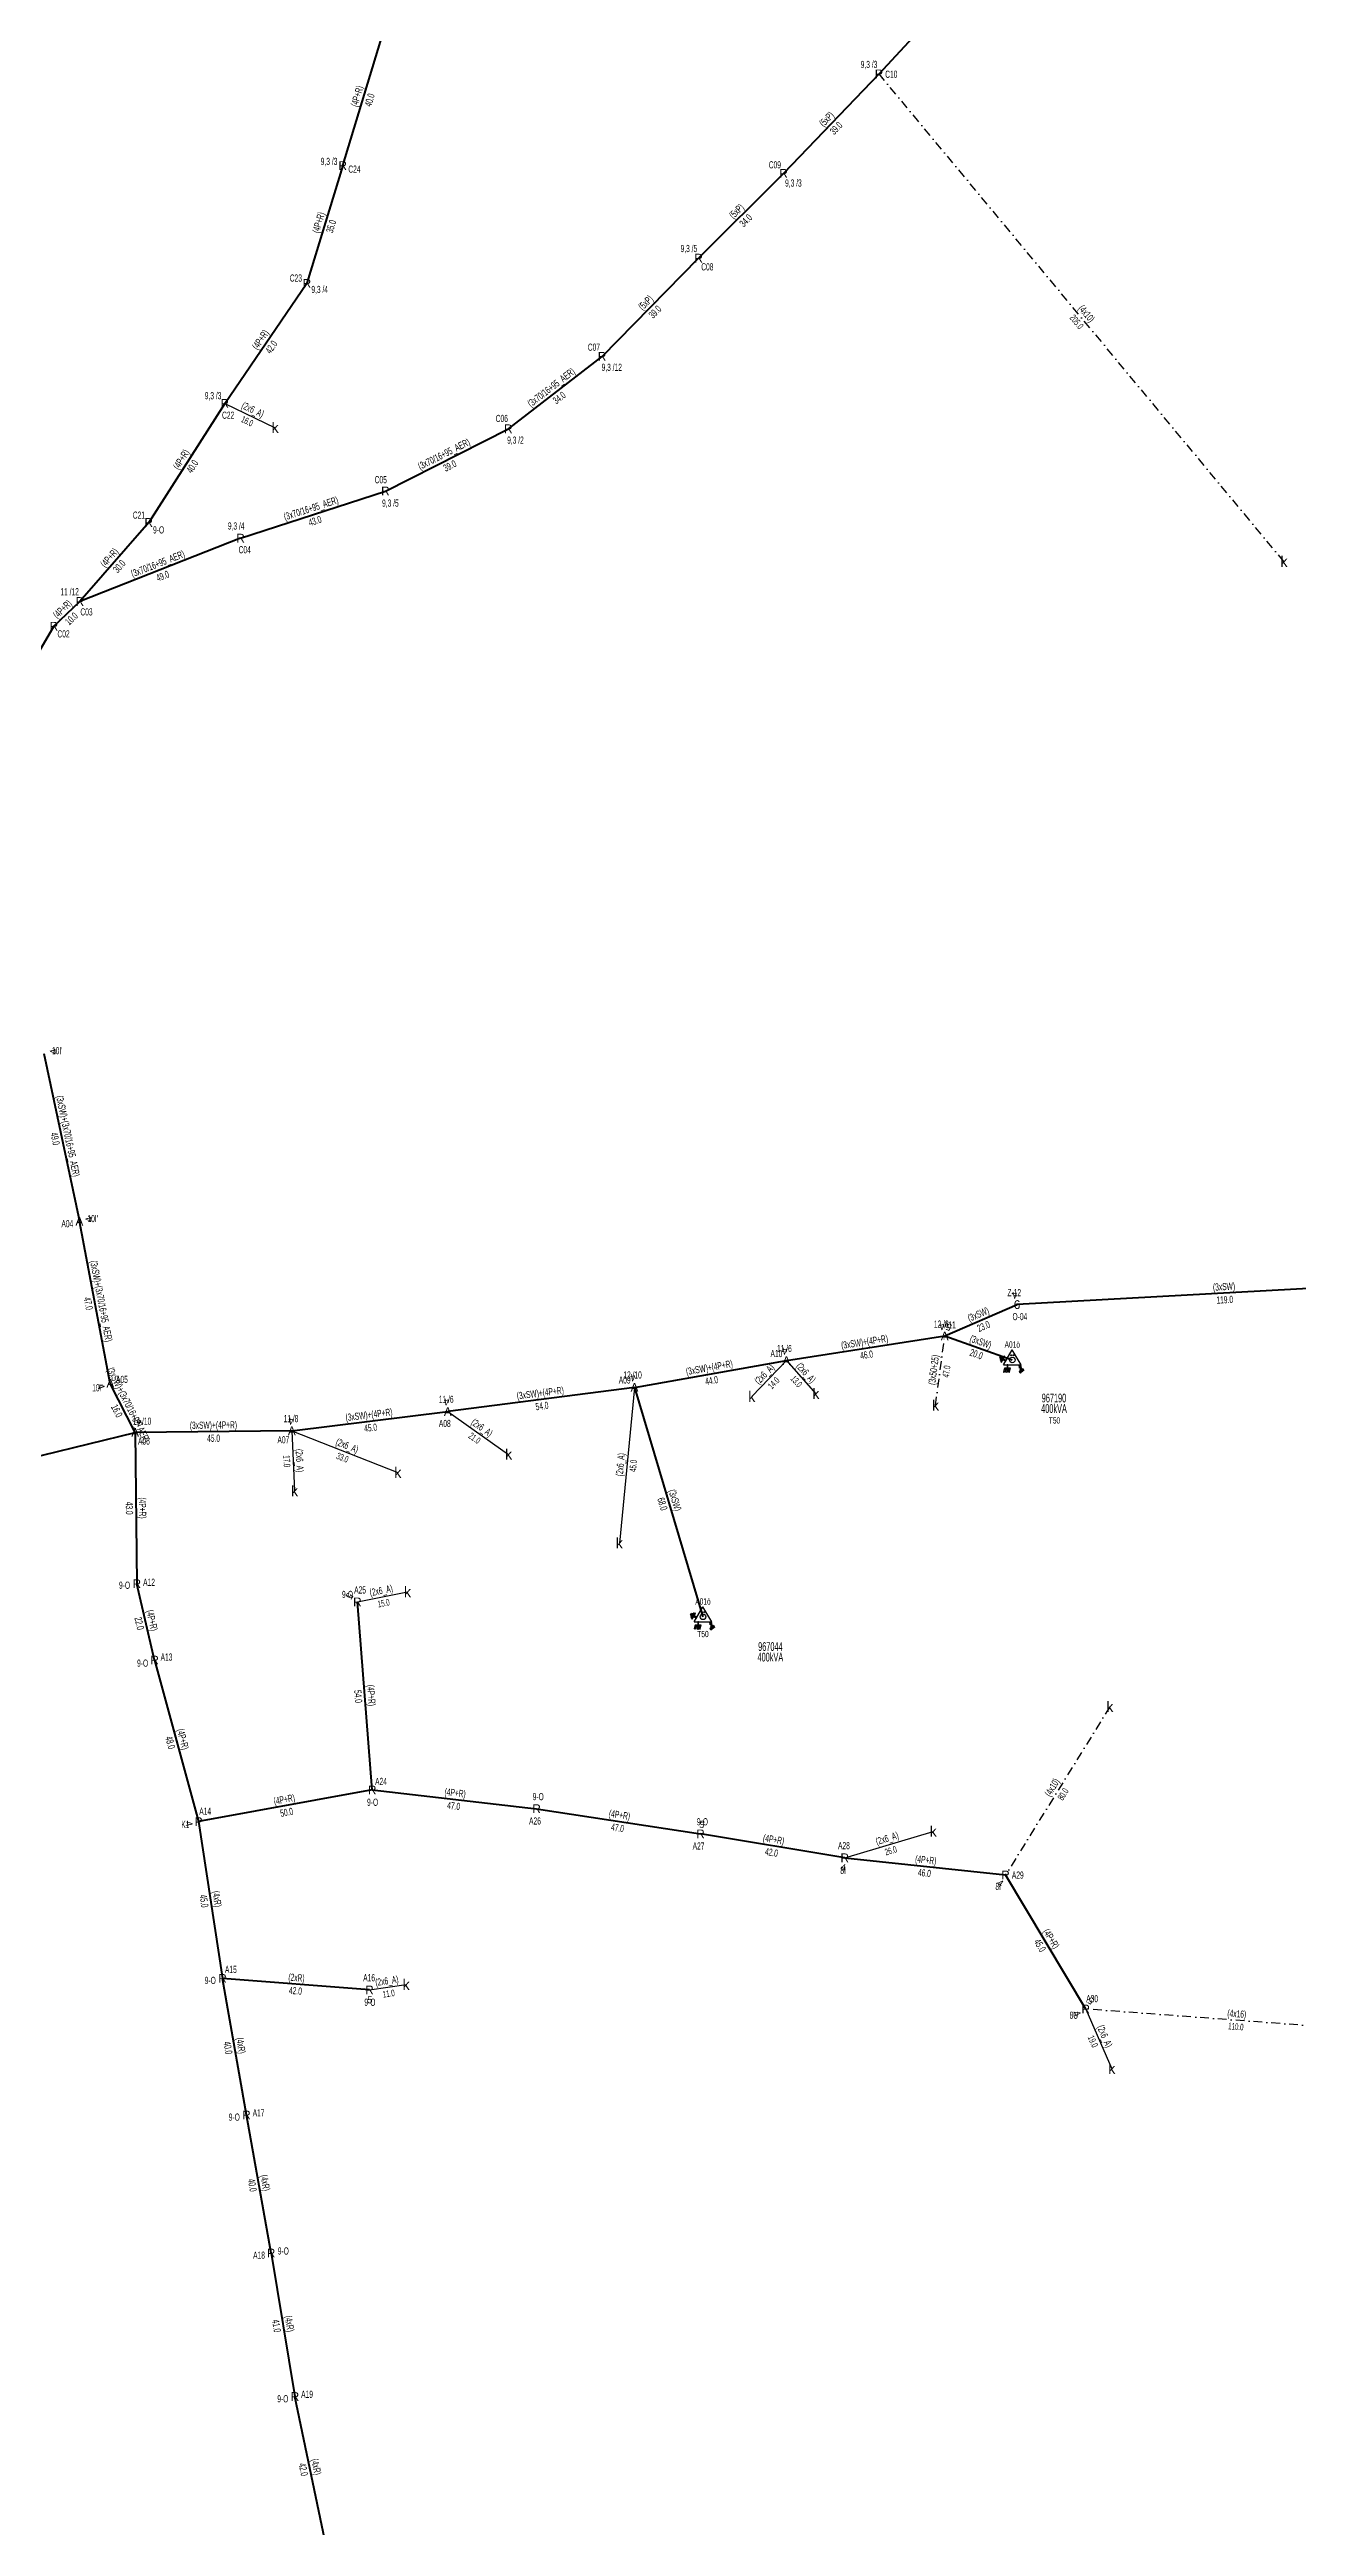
# Model space of a CAD drawing. Header units: millimetres. Extents: x 547575 to 550077, y 4149016 to 4153735.
# Drawn here: x 549130 to 549486, y 4151934 to 4152641 of the extents above; entities that cross this region are included whole.
import ezdxf
from ezdxf.enums import TextEntityAlignment as Align

# ---------------------------------------------------------------- set-up
doc = ezdxf.new("R2010")
doc.units = ezdxf.units.MM
doc.linetypes.add('DASHDOT', pattern=[5, 2.5, -1.25, 0, -1.25])
for name, color, linetype, lineweight in [('DIREK_AG_MEVCUT', 120, 'Continuous', 25), ('DIREK_ENH_MEVCUT', 6, 'Continuous', 25), ('DIREK_OG_MEVCUT', 16, 'Continuous', 25), ('HAT_ABONE_HAVAI_MEVCUT', 56, 'Continuous', 30), ('HAT_ABONE_YERALTI_MEVCUT', 56, 'DASHDOT', 30), ('HAT_AG_HAVAI_MEVCUT', 126, 'Continuous', 50), ('HAT_OG_HAVAI_MEVCUT', 48, 'Continuous', 70), ('KOFRE_ABONE_MEVCUT', 6, 'Continuous', 25), ('TRAFO_MEVCUT', 5, 'Continuous', 30), ('TRAFO_TADILAT_BYSK', 5, 'Continuous', 30)]:
    doc.layers.add(name, color=color, linetype=linetype, lineweight=lineweight)
doc.styles.add('Direk', font='B_CAD')
doc.styles.get("Standard").update_dxf_attribs({"font": 'Arial'})

# ---------------------------------------------------------------- blocks, each defined once
blk = doc.blocks.new('MEV_DIREK_OZEL')
h = blk.add_hatch(color=32)
h.paths.add_polyline_path([(-2.12, 1), (-2.34, 1.12), (-3.29, -0.52), (-3.08, -0.65), (-2.65, 0.09), (-1.88, -0.36), (-1.78, -0.19), (-2.55, 0.26)])
h.paths.add_polyline_path([(-3.44, -0.15), (-3.31, -0.22), (-2.59, 1.01), (-2.72, 1.09)])
h.paths.add_polyline_path([(-3.52, 0.32), (-3.39, 0.24), (-3.03, 0.85), (-3.16, 0.92)])
h.paths.add_polyline_path([(-3.56, 0.84), (-3.64, 0.71), (-3.51, 0.63), (-3.43, 0.76)])
h.paths.add_polyline_path([(-1.49, -2.34), (-2.24, -2.34), (-2.5, -3.47), (-2.4, -3.47), (-2.19, -2.54), (-1.89, -2.54), (-2.1, -3.47), (-2, -3.47), (-1.79, -2.54), (-1.49, -2.54), (-1.7, -3.48), (-1.6, -3.48), (-1.39, -2.54), (-1.09, -2.54), (-1.3, -3.48), (-1.2, -3.48), (-0.99, -2.54), (-0.69, -2.55), (-0.9, -3.48), (-0.8, -3.48), (-0.54, -2.35), (-1.29, -2.34), (-1.29, -1.44), (-1.49, -1.44)])
at = {"layer": 'TRAFO_MEVCUT'}
for points in [[(2.4, -1.57), (2.17, -1.92), (2.12, -1.44), (1.99, -1.44), (2.06, -2.32), (2.29, -1.96), (2.35, -2.67), (2.14, -2.67), (2.44, -2.87), (2.45, -2.86), (2.69, -2.49), (2.49, -2.63)], [(2.4, -1.57), (2.17, -1.92), (2.12, -1.44), (1.99, -1.44), (2.06, -2.32), (2.29, -1.96), (2.35, -2.67), (2.14, -2.67), (2.44, -2.87), (2.02, -3.19), (2.24, -3.79), (2.3, -3.74), (2.13, -3.26), (2.3, -3.13), (2.48, -3.6), (2.54, -3.56), (2.36, -3.08), (2.54, -2.94), (2.72, -3.42), (2.78, -3.38), (2.6, -2.9), (2.78, -2.76), (2.95, -3.24), (3.01, -3.2), (2.84, -2.72), (3.01, -2.58), (3.19, -3.06), (3.25, -3.01), (3.03, -2.42), (2.45, -2.86), (2.69, -2.49), (2.49, -2.63)], [(3.01, -2.58), (3.19, -3.06), (3.25, -3.01), (3.03, -2.42), (2.45, -2.86), (2.69, -2.49), (2.49, -2.63), (2.4, -1.57), (2.17, -1.92), (2.12, -1.44), (1.99, -1.44), (2.06, -2.32), (2.29, -1.96), (2.35, -2.67), (2.14, -2.67), (2.44, -2.87), (2.02, -3.19), (2.24, -3.79), (2.3, -3.74), (2.13, -3.26), (2.3, -3.13), (2.48, -3.6), (2.54, -3.56), (2.36, -3.08), (2.54, -2.94), (2.72, -3.42), (2.78, -3.38), (2.6, -2.9), (2.78, -2.76), (2.95, -3.24), (3.01, -3.2), (2.84, -2.72)]]:
    blk.add_hatch(color=32, dxfattribs=at).paths.add_polyline_path(points)
at = {"layer": 'TRAFO_MEVCUT', "linetype": 'Continuous'}
for p, q in [((-2.5, -1.44), (0, 2.89)), ((2.5, -1.44), (0, 2.89)), ((-2.5, -1.44), (2.5, -1.44))]:
    blk.add_line(p, q, dxfattribs=at)
at = {"layer": 'TRAFO_MEVCUT', "color": 32, "flags": 128}
blk.add_lwpolyline([(1.99, -1.44), (2.12, -1.44), (2.17, -1.92), (2.4, -1.57), (2.49, -2.63), (2.69, -2.49), (2.45, -2.86), (3.03, -2.42), (3.25, -3.01), (3.19, -3.06), (3.01, -2.58), (2.84, -2.72), (3.01, -3.2), (2.95, -3.24), (2.78, -2.76), (2.6, -2.9), (2.78, -3.38), (2.72, -3.42), (2.54, -2.94), (2.36, -3.08), (2.54, -3.56), (2.48, -3.6), (2.3, -3.13), (2.13, -3.26), (2.3, -3.74), (2.24, -3.79), (2.02, -3.19), (2.44, -2.87), (2.14, -2.67), (2.35, -2.67), (2.29, -1.96), (2.06, -2.32), (1.99, -1.44)], dxfattribs=at)
at = {"layer": 'TRAFO_MEVCUT', "linetype": 'Continuous'}
for centre, radius in [((0, 0), 0.804), ((-0.34, 1.34), 0.12), ((0.34, 1.34), 0.12)]:
    blk.add_circle(centre, radius, dxfattribs=at)
at = {"layer": 'TRAFO_TADILAT_BYSK', "color": 32, "flags": 128}
for points in [[(-3.51, 0.63), (-3.43, 0.76), (-3.56, 0.84), (-3.64, 0.71), (-3.51, 0.63)], [(-3.39, 0.24), (-3.03, 0.85), (-3.16, 0.92), (-3.52, 0.32), (-3.39, 0.24)], [(-3.31, -0.22), (-2.59, 1.01), (-2.72, 1.09), (-3.44, -0.15), (-3.31, -0.22)], [(-1.78, -0.19), (-2.55, 0.26), (-2.12, 1), (-2.34, 1.12), (-3.29, -0.52), (-3.08, -0.65), (-2.65, 0.09), (-1.88, -0.36), (-1.78, -0.19)], [(-1.29, -1.44), (-1.49, -1.44), (-1.49, -2.34), (-2.24, -2.34), (-2.5, -3.47), (-2.4, -3.47), (-2.19, -2.54), (-1.89, -2.54), (-2.1, -3.47), (-2, -3.47), (-1.79, -2.54), (-1.49, -2.54), (-1.7, -3.48), (-1.6, -3.48), (-1.39, -2.54), (-1.09, -2.54), (-1.3, -3.48), (-1.2, -3.48), (-0.99, -2.54), (-0.69, -2.55), (-0.9, -3.48), (-0.8, -3.48), (-0.54, -2.35), (-1.29, -2.34), (-1.29, -1.44)]]:
    blk.add_lwpolyline(points, dxfattribs=at)

msp = doc.modelspace()

# ---------------------------------------------------------------- linework, layer by layer
at = {"layer": 'HAT_ABONE_HAVAI_MEVCUT'}
for p, q in [((549179.835, 4152540.328), (549194.216, 4152533.397)), ((549340.154, 4152267.116), (549330.268, 4152256.841)), ((549340.154, 4152267.116), (549348.571, 4152257.677)), ((549296.785, 4152259.493), (549292.46, 4152215.016)), ((549243.484, 4152252.581), (549260.865, 4152240.373)), ((549198.96, 4152247.078), (549199.756, 4152229.913)), ((549198.96, 4152247.078), (549229.226, 4152235.165)), ((549217.678, 4152198.255), (549231.984, 4152201.106)), ((549356.794, 4152125.203), (549382.046, 4152132.768)), ((549221.148, 4152087.499), (549231.594, 4152089.017)), ((549425.58, 4152082.042), (549433.043, 4152065.027))]:
    msp.add_line(p, q, dxfattribs=at)
at = {"layer": 'HAT_ABONE_YERALTI_MEVCUT', "flags": 128}
for points in [[(549482.176, 4152495.167), (549366.595, 4152634.367)], [(549382.713, 4152254.35), (549385.335, 4152274.156)], [(549432.478, 4152168.319), (549402.701, 4152120.318)], [(549511.577, 4152075.648), (549425.58, 4152082.042)]]:
    msp.add_lwpolyline(points, dxfattribs=at)
at = {"layer": 'HAT_AG_HAVAI_MEVCUT'}
for p, q in [((549366.595, 4152634.367), (549396.393, 4152666.552)), ((549213.499, 4152608.211), (549225.265, 4152646.719)), ((549366.595, 4152634.367), (549339.347, 4152605.973)), ((549213.499, 4152608.211), (549203.286, 4152574.595)), ((549339.347, 4152605.973), (549315.1, 4152581.768)), ((549287.529, 4152553.754), (549315.1, 4152581.768)), ((549179.835, 4152540.328), (549203.286, 4152574.595)), ((549260.777, 4152533.072), (549287.529, 4152553.754)), ((549179.835, 4152540.328), (549158.121, 4152506.342)), ((549225.693, 4152515.322), (549260.777, 4152533.072)), ((549184.341, 4152501.86), (549225.693, 4152515.322)), ((549158.121, 4152506.342), (549138.473, 4152483.773)), ((549184.341, 4152501.86), (549138.473, 4152483.773)), ((549131.066, 4152476.721), (549138.473, 4152483.773)), ((549131.066, 4152476.721), (549109.79, 4152440.431)), ((549154.257, 4152246.621), (549154.737, 4152203.443)), ((549159.812, 4152181.65), (549154.737, 4152203.443)), ((549221.92, 4152144.583), (549217.678, 4152198.255)), ((549159.812, 4152181.65), (549172.372, 4152135.546)), ((549221.92, 4152144.583), (549172.372, 4152135.546)), ((549221.92, 4152144.583), (549268.846, 4152139.215)), ((549268.846, 4152139.215), (549315.627, 4152132.043)), ((549172.372, 4152135.546), (549179.188, 4152090.797)), ((549356.794, 4152125.203), (549315.627, 4152132.043)), ((549356.794, 4152125.203), (549402.701, 4152120.318)), ((549425.58, 4152082.042), (549402.701, 4152120.318)), ((549221.148, 4152087.499), (549179.188, 4152090.797)), ((549186.037, 4152051.827), (549179.188, 4152090.797)), ((549193.063, 4152012.396), (549186.037, 4152051.827)), ((549193.063, 4152012.396), (549199.874, 4151971.462)), ((549208.374, 4151930.565), (549199.874, 4151971.462))]:
    msp.add_line(p, q, dxfattribs=at)
at = {"layer": 'HAT_OG_HAVAI_MEVCUT'}
for p, q in [((549128.207, 4152354.783), (549138.326, 4152306.898)), ((549147.157, 4152260.635), (549138.326, 4152306.898)), ((549524.339892, 4152289.650273), (549405.992152, 4152283.106206)), ((549385.335, 4152274.156), (549405.992152, 4152283.106206)), ((549340.154, 4152267.116), (549385.335, 4152274.156)), ((549385.335, 4152274.156), (549404.635, 4152267.315)), ((549296.785, 4152259.493), (549340.154, 4152267.116)), ((549154.257, 4152246.621), (549147.157, 4152260.635)), ((549296.785, 4152259.493), (549243.484, 4152252.581)), ((549296.785, 4152259.493), (549316.341, 4152193.992)), ((549198.96, 4152247.078), (549243.484, 4152252.581)), ((549091.552, 4152231.22), (549154.257, 4152246.621)), ((549198.96, 4152247.078), (549154.257, 4152246.621))]:
    msp.add_line(p, q, dxfattribs=at)

# ---------------------------------------------------------------- block references
at = {"layer": 'TRAFO_MEVCUT', "linetype": 'ByBlock'}
for p in [(549404.635, 4152267.315), (549316.341, 4152193.992)]:
    msp.add_blockref('MEV_DIREK_OZEL', p, dxfattribs=at)

# ---------------------------------------------------------------- texts
at = {"layer": 'DIREK_AG_MEVCUT', "linetype": 'ByBlock', "width": 0.53}
for s, p in [('9,3 /3', (549363.73073, 4152637.066845)), ('C10', (549370.093727, 4152634.272603)), ('9,3 /3', (549209.602509, 4152609.398183)), ('C24', (549216.847049, 4152607.190916)), ('C09', (549336.847837, 4152608.423344)), ('9,3 /3', (549342.151751, 4152603.223037)), ('9,3 /5', (549312.312498, 4152584.535773)), ('C23', (549200.130718, 4152576.109661)), ('C08', (549317.583647, 4152579.301931)), ('9,3 /4', (549206.926597, 4152572.847369)), ('C07', (549285.206074, 4152556.372018)), ('9,3 /12', (549290.29943, 4152550.631629)), ('9,3 /3', (549176.498787, 4152542.534564)), ('C22', (549180.790716, 4152536.961012)), ('C06', (549258.908218, 4152536.031333)), ('9,3 /2', (549262.815081, 4152529.844572)), ('C05', (549224.357316, 4152518.557112)), ('9,3 /5', (549227.116565, 4152511.874035)), ('C21', (549155.31875, 4152508.438997)), ('9-O', (549160.945008, 4152504.228721)), ('9,3 /4', (549183.0884, 4152505.343698)), ('C04', (549185.525236, 4152498.566433)), ('11 /12', (549135.549893, 4152486.568748)), ('C03', (549140.35649, 4152480.823006)), ('C02', (549133.809144, 4152474.547256)), ('9-O', (549151.228695, 4152203.020128)), ('A12', (549158.211849, 4152203.861839)), ('9-O', (549214.865057, 4152200.382811)), ('A25', (549218.460403, 4152201.666429)), ('9-O', (549156.386646, 4152180.784901)), ('A13', (549163.205447, 4152182.50704)), ('A24', (549224.437835, 4152147.014154)), ('9-O', (549269.310766, 4152142.688546)), ('A14', (549174.237697, 4152138.507279)), ('9-O', (549222.036405, 4152141.083807)), ('A26', (549268.381831, 4152135.745916)), ('9-O', (549316.179884, 4152135.504477)), ('K1', (549168.587156, 4152134.74497)), ('A27', (549315.07496, 4152128.58681)), ('A28', (549356.572907, 4152128.69601)), ('8I', (549356.309055, 4152121.641483)), ('8I', (549400.612065, 4152117.05198)), ('A29', (549406.200881, 4152120.289146)), ('A15', (549181.571275, 4152093.360201)), ('9-O', (549175.701092, 4152090.225107)), ('A16', (549221.032746, 4152090.997102)), ('9-O', (549221.263291, 4152083.999781)), ('8U', (549422.188476, 4152080.293332)), ('A30', (549427.418731, 4152085.020098)), ('9-O', (549182.557639, 4152051.211267)), ('A17', (549189.483449, 4152052.436909)), ('A18', (549189.613813, 4152011.801769)), ('9-O', (549196.545151, 4152012.99591)), ('9-O', (549196.400864, 4151970.812395)), ('A19', (549203.314341, 4151972.105471))]:
    msp.add_text(s, height=2.05, dxfattribs=at).set_placement(p, align=Align.MIDDLE_CENTER)
at = {"layer": 'DIREK_AG_MEVCUT', "linetype": 'ByBlock', "style": 'Direk'}
for s, p in [('R', (549366.595, 4152634.367)), ('R', (549213.499, 4152608.211)), ('R', (549339.347, 4152605.973)), ('R', (549315.1, 4152581.768)), ('R', (549203.286, 4152574.595)), ('R', (549287.529, 4152553.754)), ('R', (549179.835, 4152540.328)), ('R', (549260.777, 4152533.072)), ('R', (549225.693, 4152515.322)), ('R', (549158.121, 4152506.342)), ('R', (549184.341, 4152501.86)), ('R', (549138.473, 4152483.773)), ('R', (549131.066, 4152476.721)), ('R', (549154.737, 4152203.443)), ('R', (549217.678, 4152198.255)), ('R', (549159.812, 4152181.65)), ('R', (549221.92, 4152144.583)), ('P', (549172.372, 4152135.546)), ('R', (549268.846, 4152139.215)), ('R', (549315.627, 4152132.043)), ('R', (549356.794, 4152125.203)), ('R', (549402.701, 4152120.318)), ('R', (549179.188, 4152090.797)), ('R', (549221.148, 4152087.499)), ('R', (549425.58, 4152082.042)), ('R', (549186.037, 4152051.827)), ('R', (549193.063, 4152012.396)), ('R', (549199.874, 4151971.462))]:
    msp.add_text(s, height=2.5, dxfattribs=at).set_placement(p, align=Align.MIDDLE_CENTER)
at = {"layer": 'DIREK_AG_MEVCUT', "color": 32, "style": 'Direk'}
for s, rotation, p in [('5', 232.89483, (549215.444917, 4152199.944184)), ('4', 281.949823, (549169.632678, 4152134.966246)), ('4', 352.246156, (549356.416231, 4152122.428601)), ('4', 327.397156, (549401.192325, 4152117.959208)), ('5', 361.887071, (549221.240203, 4152084.700519)), ('4', 297.275612, (549423.091325, 4152080.75884)), ('5', 148.308072, (549427.050985, 4152084.424478))]:
    msp.add_text(s, height=2, rotation=rotation, dxfattribs=at).set_placement(p, align=Align.MIDDLE_CENTER)
at = {"layer": 'DIREK_AG_MEVCUT', "color": 32, "linetype": 'ByBlock', "style": 'Direk'}
msp.add_text('5', height=2, rotation=170.925093, dxfattribs=at).set_placement((549316.068632, 4152134.807952), align=Align.MIDDLE_CENTER)
at = {"layer": 'DIREK_ENH_MEVCUT', "width": 0.53}
for s, p in [('Z-12', (549405.181575, 4152286.53642)), ('O-04', (549406.797053, 4152279.700016))]:
    msp.add_text(s, height=2.05, dxfattribs=at).set_placement(p, align=Align.MIDDLE_CENTER)
at = {"layer": 'DIREK_ENH_MEVCUT', "color": 32, "style": 'Direk'}
msp.add_text('4', height=2, rotation=193.295395, dxfattribs=at).set_placement((549405.348232, 4152285.831159), align=Align.MIDDLE_CENTER)
at = {"layer": 'DIREK_ENH_MEVCUT', "style": 'Direk'}
msp.add_text('6', height=2.5, dxfattribs=at).set_placement((549405.992152, 4152283.106206), align=Align.MIDDLE_CENTER)
at = {"layer": 'DIREK_OG_MEVCUT', "color": 32, "linetype": 'ByBlock', "style": 'Direk'}
for rotation, p in [(101.979661, (549130.94602, 4152355.36418)), (101.369566, (549141.071053, 4152307.449983)), (189.412783, (549339.696071, 4152269.8783)), (196.141154, (549384.556587, 4152276.845623)), (288.837714, (549144.506977, 4152259.730912)), (188.678945, (549296.362487, 4152262.260938)), (148.72707, (549155.710523, 4152249.014172)), (183.815764, (549198.773664, 4152249.871793)), (187.217308, (549243.132228, 4152255.358815))]:
    msp.add_text('4', height=2, rotation=rotation, dxfattribs=at).set_placement(p, align=Align.MIDDLE_CENTER)
at = {"layer": 'DIREK_OG_MEVCUT', "linetype": 'ByBlock', "width": 0.53}
for s, p in [("10I'", (549132.012117, 4152355.590391)), ('A04', (549134.894684, 4152306.208022)), ("10I'", (549142.14034, 4152307.664998)), ('12 /8', (549384.354893, 4152277.542529)), ('A11', (549386.82614, 4152277.322465)), ('11 /6', (549339.579173, 4152270.583445)), ('12 /10', (549296.245226, 4152263.029128)), ('A10', (549337.297838, 4152269.138954)), ("10I'", (549143.487507, 4152259.383107)), ('A05', (549150.469529, 4152261.765111)), ('11 /6', (549243.042859, 4152256.064524)), ('A09', (549293.988531, 4152261.5977)), ('14 /10', (549156.211571, 4152249.839129)), ('11 /8', (549198.726674, 4152250.576333)), ('A08', (549242.636163, 4152249.185242)), ('A06', (549156.758138, 4152244.172672)), ('A07', (549196.5561, 4152244.534132))]:
    msp.add_text(s, height=2.05, dxfattribs=at).set_placement(p, align=Align.MIDDLE_CENTER)
at = {"layer": 'DIREK_OG_MEVCUT', "linetype": 'ByBlock', "style": 'Direk'}
for p in [(549138.326, 4152306.898), (549385.335, 4152274.156), (549340.154, 4152267.116), (549147.157, 4152260.635), (549296.785, 4152259.493), (549243.484, 4152252.581), (549154.257, 4152246.621), (549198.96, 4152247.078)]:
    msp.add_text('A', height=2.5, dxfattribs=at).set_placement(p, align=Align.MIDDLE_CENTER)
at = {"layer": 'DIREK_OG_MEVCUT', "color": 32, "style": 'Direk'}
msp.add_text('5', height=2, rotation=154.783492, dxfattribs=at).set_placement((549386.527912, 4152276.689172), align=Align.MIDDLE_CENTER)
at = {"layer": 'HAT_ABONE_HAVAI_MEVCUT', "lineweight": 30, "width": 0.53}
for rotation, p in [(334.268009, (549187.394538, 4152537.62821, 274597.108)), (406.105366, (549334.598476, 4152262.567834, 274665.134)), (311.724212, (549344.996903, 4152262.962214, 274674.2855)), (324.91671, (549252.663052, 4152247.17257, 274630.4325)), (338.514905, (549214.40432, 4152241.912436, 274614.613)), (272.6551, (549200.207088, 4152238.534875, 274599.878)), (444.445948, (549293.77649, 4152237.336767, 274646.23)), (11.270647, (549224.664873, 4152200.514108, 274615.992)), (16.677177, (549369.176068, 4152129.799746, 274691.023)), (8.268275, (549226.248763, 4152089.099165, 274615.797)), (293.68288, (549430.089915, 4152073.875923, 274716.5215))]:
    msp.add_text('(2x6_A)', height=2.05, rotation=rotation, dxfattribs=at).set_placement(p, align=Align.CENTER)
for s, rotation, p in [('16.0', 334.268009, (549186.656462, 4152536.09679, 274597.108)), ('14.0', 406.105366, (549335.823524, 4152261.389166, 274665.134)), ('13.0', 311.724212, (549343.728097, 4152261.830786, 274674.2855)), ('21.0', 324.91671, (549251.685948, 4152245.78143, 274630.4325)), ('17.0', 272.6551, (549198.508912, 4152238.456125, 274599.878)), ('33.0', 338.514905, (549213.78168, 4152240.330564, 274614.613)), ('45.0', 444.445948, (549295.46851, 4152237.172233, 274646.23)), ('15.0', 11.270647, (549224.997127, 4152198.846892, 274615.992)), ('26.0', 16.677177, (549369.663932, 4152128.171254, 274691.023)), ('11.0', 8.268275, (549226.493237, 4152087.416835, 274615.797)), ('19.0', 293.68288, (549428.533085, 4152073.193077, 274716.5215))]:
    msp.add_text(s, height=1.9, rotation=rotation, dxfattribs=at).set_placement(p, align=Align.TOP_CENTER)
at = {"layer": 'HAT_ABONE_YERALTI_MEVCUT', "lineweight": 30, "width": 0.53}
for s, rotation, p in [('(4x10)', 309.703639, (549425.039455, 4152565.309994)), ('(3x50+25)', 82.458799, (549383.181352, 4152264.364553)), ('(4x10)', 418.186966, (549416.867193, 4152144.766577)), ('(4x16)', 355.747801, (549468.641525, 4152079.69266))]:
    msp.add_text(s, height=2.05, rotation=rotation, dxfattribs=at).set_placement(p, align=Align.CENTER)
for s, rotation, p in [('205.0', 309.703639, (549423.731545, 4152564.224006)), ('47.0', 82.458799, (549384.866648, 4152264.141447)), ('80.0', 418.186966, (549418.311807, 4152143.870423)), ('110.0', 355.747801, (549468.515475, 4152077.99734))]:
    msp.add_text(s, height=1.9, rotation=rotation, dxfattribs=at).set_placement(p, align=Align.TOP_CENTER)
at = {"layer": 'HAT_AG_HAVAI_MEVCUT', "lineweight": 30, "width": 0.53}
for s, rotation, p in [('(4P+R)', 73.00963, (549218.569099, 4152627.713379, 274612.6325)), ('(5xP)', 406.179894, (549352.35771, 4152620.758537, 274669.6735)), ('(5xP)', 404.950334, (549326.62298, 4152594.472062, 274657.55)), ('(4P+R)', 433.100502, (549207.579206, 4152591.65009, 274601.643)), ('(5xP)', 45.456625, (549300.708688, 4152568.357232, 274657.55)), ('(4P+R)', 55.613781, (549190.859038, 4152557.941553, 274601.643)), ('(3x70/16+95_AER)', 37.707648, (549273.633112, 4152544.085471, 274643.7645)), ('(4P+R)', 417.425078, (549168.261715, 4152523.792642, 274579.0605)), ('(3x70/16+95_AER)', 26.836155, (549242.851275, 4152524.955456, 274630.3885)), ('(3x70/16+95_AER)', 18.032479, (549204.753877, 4152509.399249, 274612.8465)), ('(4P+R)', 408.957995, (549147.655906, 4152495.61562, 274569.2365)), ('(3x70/16+95_AER)', 381.520666, (549161.095189, 4152493.607243, 274569.2365)), ('(4P+R)', 43.593546, (549134.183393, 4152480.862612, 274569.2365)), ('(4P+R)', 270.636918, (549155.346947, 4152225.041449, 274577.3685)), ('(4P+R)', 283.109003, (549158.102349, 4152192.739284, 274577.3685)), ('(4P+R)', 274.519014, (549220.646358, 4152171.485971, 274608.839)), ('(4P+R)', 285.239134, (549166.912112, 4152158.821421, 274586.186)), ('(4P+R)', 353.474138, (549245.479604, 4152142.743493, 274634.423)), ('(4P+R)', 370.336491, (549196.993486, 4152140.900705, 274586.186)), ('(4P+R)', 351.283843, (549292.365309, 4152136.469184, 274657.8135)), ('(4P+R)', 350.566344, (549336.34982, 4152129.461505, 274657.8135)), ('(4P+R)', 353.925968, (549379.837441, 4152123.605728, 274701.3505)), ('(4xR)', 278.660513, (549176.620308, 4152113.299493, 274589.594)), ('(4P+R)', 300.868343, (549414.870096, 4152101.616107, 274701.3505)), ('(2xR)', 355.505868, (549200.234603, 4152089.995387, 274589.594)), ('(4xR)', 279.967967, (549183.449669, 4152071.459133, 274589.594)), ('(4xR)', 280.103196, (549190.386819, 4152032.260608, 274593.0185)), ('(4xR)', 279.446887, (549197.306972, 4151992.068513, 274599.937)), ('(4xR)', 281.741153, (549204.956215, 4151951.186467, 274599.937))]:
    msp.add_text(s, height=2.05, rotation=rotation, dxfattribs=at).set_placement(p, align=Align.CENTER)
for s, rotation, p in [('40.0', 73.00963, (549220.194901, 4152627.216621, 274612.6325)), ('39.0', 406.179894, (549353.58429, 4152619.581463, 274669.6735)), ('35.0', 433.100502, (549209.205794, 4152591.15591, 274601.643)), ('34.0', 404.950334, (549327.82402, 4152593.268938, 274657.55)), ('39.0', 45.456625, (549301.920312, 4152567.164768, 274657.55)), ('42.0', 55.613781, (549192.261962, 4152556.981447, 274601.643)), ('34.0', 37.707648, (549274.672888, 4152542.740529, 274643.7645)), ('40.0', 417.425078, (549169.694285, 4152522.877358, 274579.0605)), ('39.0', 26.836155, (549243.618725, 4152523.438544, 274630.3885)), ('43.0', 18.032479, (549205.280123, 4152507.782751, 274612.8465)), ('30.0', 408.957995, (549148.938094, 4152494.49938, 274569.2365)), ('49.0', 381.520666, (549161.718811, 4152492.025757, 274569.2365)), ('10.0', 43.593546, (549135.355607, 4152479.631388, 274569.2365)), ('43.0', 270.636918, (549153.647053, 4152225.022551, 274577.3685)), ('22.0', 283.109003, (549156.446651, 4152192.353716, 274577.3685)), ('54.0', 274.519014, (549218.951642, 4152171.352029, 274608.839)), ('48.0', 285.239134, (549165.271888, 4152158.374579, 274586.186)), ('50.0', 370.336491, (549197.298514, 4152139.228295, 274586.186)), ('47.0', 353.474138, (549245.286396, 4152141.054507, 274634.423)), ('47.0', 351.283843, (549292.107691, 4152134.788816, 274657.8135)), ('42.0', 350.566344, (549336.07118, 4152127.784495, 274657.8135)), ('46.0', 353.925968, (549379.657559, 4152121.915272, 274701.3505)), ('45.0', 278.660513, (549174.939692, 4152113.043507, 274589.594)), ('45.0', 300.868343, (549413.410904, 4152100.743893, 274701.3505)), ('42.0', 355.505868, (549200.101397, 4152088.300613, 274589.594)), ('40.0', 279.967967, (549181.775331, 4152071.164867, 274589.594)), ('40.0', 280.103196, (549188.713181, 4152031.962392, 274593.0185)), ('41.0', 279.446887, (549195.630028, 4151991.789487, 274599.937)), ('42.0', 281.741153, (549203.291785, 4151950.840533, 274599.937))]:
    msp.add_text(s, height=2.05, rotation=rotation, dxfattribs=at).set_placement(p, align=Align.TOP_CENTER)
at = {"layer": 'HAT_OG_HAVAI_MEVCUT', "lineweight": 30, "width": 0.53}
for s, rotation, p in [('(3xSW)+(3x70/16+95_AER)', 281.932129, (549134.098134, 4152331.01624, 274569.163)), ('(3xSW)+(3x70/16+95_AER)', 280.807003, (549143.576425, 4152283.925876, 274569.163)), ('(3xSW)', 363.164961, (549465.119093, 4152287.226943, 274702.996076)), ('(3xSW)', 23.425829, (549395.325649, 4152279.411042, 274702.996076)), ('(3xSW)+(4P+R)', 8.85648, (549362.613634, 4152271.475866, 274692.6675)), ('(3xSW)', 340.482825, (549395.268976, 4152271.53666, 274702.3175)), ('(3xSW)+(4P+R)', 9.969086, (549318.322351, 4152264.141666, 274670.077)), ('(3xSW)+(3x70/16+95_AER)', 296.868425, (549151.46524, 4152254.012152, 274573.5785)), ('(3xSW)+(4P+R)', 367.388804, (549270.025188, 4152256.879942, 274621.742)), ('(3xSW)+(4P+R)', 360.585716, (549176.599811, 4152247.699456, 274577.1285)), ('(3xSW)+(4P+R)', 7.045812, (549221.117737, 4152250.673081, 274621.742)), ('(3xSW)', 286.623538, (549307.377474, 4152226.98567, 274658.1705))]:
    msp.add_text(s, height=2.05, rotation=rotation, dxfattribs=at).set_placement(p, align=Align.CENTER)
for s, rotation, p in [('49.0', 281.932129, (549132.434866, 4152330.66476, 274569.163)), ('119.0', 363.164961, (549465.212952, 4152285.529536, 274702.996076)), ('47.0', 280.807003, (549141.906575, 4152283.607124, 274569.163)), ('23.0', 23.425829, (549396.001503, 4152277.851164, 274702.996076)), ('46.0', 8.85648, (549362.875366, 4152269.796134, 274692.6675)), ('20.0', 340.482825, (549394.701024, 4152269.93434, 274702.3175)), ('44.0', 9.969086, (549318.616649, 4152262.467334, 274670.077)), ('16.0', 296.868425, (549149.94876, 4152253.243848, 274573.5785)), ('54.0', 367.388804, (549270.243812, 4152255.194058, 274621.742)), ('45.0', 360.585716, (549176.617189, 4152245.999544, 274577.1285)), ('45.0', 7.045812, (549221.326263, 4152248.985919, 274621.742)), ('68.0', 286.623538, (549305.748526, 4152226.49933, 274658.1705))]:
    msp.add_text(s, height=2.05, rotation=rotation, dxfattribs=at).set_placement(p, align=Align.TOP_CENTER)
at = {"layer": 'KOFRE_ABONE_MEVCUT', "style": 'Direk'}
for p in [(549194.216, 4152533.397), (549482.176, 4152495.167), (549330.268, 4152256.841), (549348.571, 4152257.677), (549382.713, 4152254.35), (549229.226, 4152235.165), (549260.865, 4152240.373), (549199.756, 4152229.913), (549292.46, 4152215.016), (549231.984, 4152201.106), (549432.478, 4152168.319), (549382.046, 4152132.768), (549231.594, 4152089.017), (549433.043, 4152065.027)]:
    msp.add_text('k', height=3, dxfattribs=at).set_placement(p, align=Align.MIDDLE_CENTER)
at = {"layer": 'TRAFO_MEVCUT', "linetype": 'ByBlock', "width": 0.6}
for s, height, p in [('A01ö', 1.8, (549404.635, 4152270.815)), ('967190', 2.5, (549416.533277, 4152255.199794)), ('400kVA', 2.5, (549416.533277, 4152252.199794)), ('A01ö', 1.8, (549316.341, 4152197.492)), ('967044', 2.5, (549335.576681, 4152184.256284)), ('400kVA', 2.5, (549335.576681, 4152181.256284))]:
    msp.add_text(s, height=height, dxfattribs=at).set_placement(p, align=Align.CENTER)
for p in [(549416.671614, 4152250.961633), (549316.341, 4152189.992)]:
    msp.add_text('T50', height=1.8, dxfattribs=at).set_placement(p, align=Align.TOP_CENTER)

doc.saveas('drawing.dxf')
